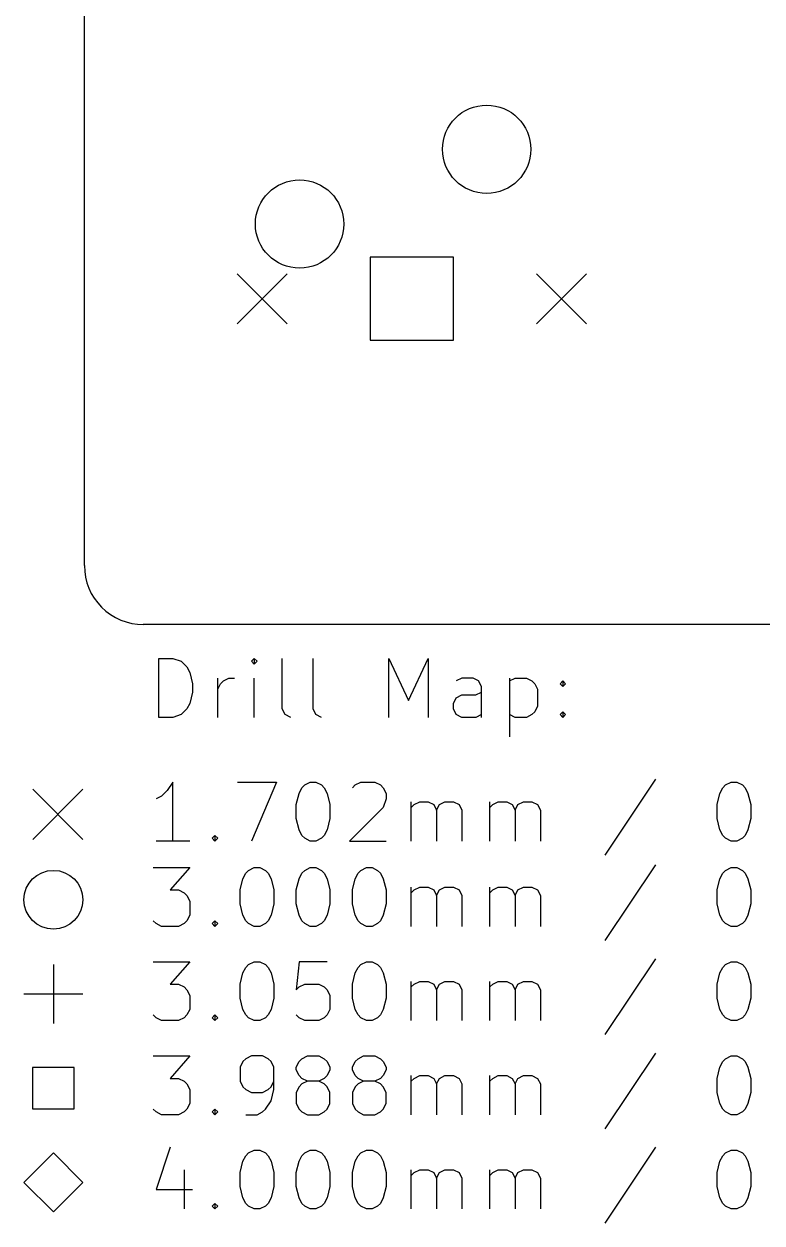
# Model space of a CAD drawing. Extents: x 18 to 119, y -176 to -24.
# Drawn here: x 18.19 to 43.24, y -175.35 to -134.62 of the extents above; entities that cross this region are included whole.
import ezdxf

# ---------------------------------------------------------------- set-up
doc = ezdxf.new("R2010")
doc.units = 0
doc.layers.add('BLACK', color=7, linetype='CONTINUOUS')

msp = doc.modelspace()

# ---------------------------------------------------------------- linework, layer by layer
at = {"layer": 'BLACK', "linetype": 'CONTINUOUS'}
for p, q in [((20.2422, -153.018), (20.2422, -25.702)), ((32.7676, -142.543), (29.9478, -142.543)), ((29.9478, -142.543), (29.9478, -145.363)), ((32.7676, -145.363), (32.7676, -142.543)), ((25.4268, -143.102), (27.1286, -144.804)), ((27.1286, -143.102), (25.4268, -144.804)), ((35.5868, -143.102), (37.2886, -144.804)), ((37.2886, -143.102), (35.5868, -144.804)), ((29.9478, -145.363), (32.7676, -145.363)), ((116.5, -155.001), (22.2422, -155.018)), ((22.7684, -158.173), (22.7684, -156.173)), ((22.7684, -156.173), (23.2446, -156.173)), ((23.2446, -156.173), (23.5303, -156.268)), ((23.5303, -156.268), (23.7208, -156.458)), ((26.0065, -156.173), (25.9113, -156.268)), ((25.9113, -156.268), (26.0065, -156.363)), ((26.1017, -156.268), (26.0065, -156.173)), ((26.0065, -156.173), (26.0065, -156.363)), ((26.0065, -156.363), (26.1017, -156.268)), ((26.9589, -157.887), (26.9589, -156.173)), ((28.0065, -157.887), (28.0065, -156.173)), ((30.5779, -158.173), (30.5779, -156.173)), ((30.5779, -156.173), (31.2446, -157.601)), ((31.2446, -157.601), (31.9113, -156.173)), ((31.9113, -156.173), (31.9113, -158.173)), ((23.7208, -156.458), (23.816, -156.649)), ((23.816, -156.649), (23.9113, -157.03)), ((23.9113, -157.03), (23.9113, -157.315)), ((24.7684, -158.173), (24.7684, -156.839)), ((24.7684, -157.22), (24.8636, -157.03)), ((24.8636, -157.03), (24.9589, -156.934)), ((24.9589, -156.934), (25.1494, -156.839)), ((25.1494, -156.839), (25.3398, -156.839)), ((26.0065, -158.173), (26.0065, -156.839)), ((33.0541, -156.839), (32.8636, -156.934)), ((33.4351, -156.839), (33.0541, -156.839)), ((33.6255, -156.934), (33.4351, -156.839)), ((33.7208, -157.125), (33.6255, -156.934)), ((33.7208, -158.173), (33.7208, -157.125)), ((34.6732, -156.839), (34.6732, -158.839)), ((34.6732, -156.934), (34.8636, -156.839)), ((34.8636, -156.839), (35.2446, -156.839)), ((35.2446, -156.839), (35.4351, -156.934)), ((35.4351, -156.934), (35.5303, -157.03)), ((35.5303, -157.03), (35.6255, -157.22)), ((35.6255, -157.22), (35.6255, -157.792)), ((36.3874, -157.03), (36.4827, -156.934)), ((36.4827, -157.125), (36.3874, -157.03)), ((36.4827, -156.934), (36.5779, -157.03)), ((36.4827, -156.934), (36.4827, -157.125)), ((36.5779, -157.03), (36.4827, -157.125)), ((23.9113, -157.315), (23.816, -157.696)), ((32.7684, -157.696), (32.8636, -157.506)), ((32.8636, -157.506), (33.0541, -157.411)), ((33.0541, -157.411), (33.5303, -157.411)), ((33.5303, -157.411), (33.7208, -157.315)), ((23.7208, -157.887), (23.5303, -158.077)), ((23.816, -157.696), (23.7208, -157.887)), ((27.0541, -158.077), (26.9589, -157.887)), ((28.1017, -158.077), (28.0065, -157.887)), ((32.7684, -157.887), (32.7684, -157.696)), ((32.8636, -158.077), (32.7684, -157.887)), ((35.5303, -157.982), (35.4351, -158.077)), ((35.6255, -157.792), (35.5303, -157.982)), ((36.3874, -158.077), (36.4827, -157.982)), ((36.4827, -157.982), (36.5779, -158.077)), ((36.4827, -157.982), (36.4827, -158.173)), ((23.2446, -158.173), (22.7684, -158.173)), ((23.5303, -158.077), (23.2446, -158.173)), ((27.2446, -158.173), (27.0541, -158.077)), ((28.2922, -158.173), (28.1017, -158.077)), ((33.0541, -158.173), (32.8636, -158.077)), ((33.5303, -158.173), (33.0541, -158.173)), ((33.7208, -158.077), (33.5303, -158.173)), ((34.8636, -158.173), (34.6732, -158.077)), ((35.2446, -158.173), (34.8636, -158.173)), ((35.4351, -158.077), (35.2446, -158.173)), ((36.4827, -158.173), (36.3874, -158.077)), ((36.5779, -158.077), (36.4827, -158.173)), ((23.2446, -160.373), (23.0541, -160.658)), ((23.2446, -162.373), (23.2446, -160.373)), ((25.4351, -160.373), (26.7684, -160.373)), ((26.7684, -160.373), (25.9113, -162.373)), ((27.6255, -160.563), (27.7208, -160.468)), ((27.7208, -160.468), (27.9113, -160.373)), ((27.9113, -160.373), (28.1017, -160.373)), ((28.1017, -160.373), (28.2922, -160.468)), ((28.2922, -160.468), (28.3874, -160.563)), ((29.3398, -160.563), (29.4351, -160.468)), ((29.4351, -160.468), (29.6255, -160.373)), ((29.6255, -160.373), (30.1017, -160.373)), ((30.1017, -160.373), (30.2922, -160.468)), ((30.2922, -160.468), (30.3874, -160.563)), ((39.6255, -160.277), (37.9113, -162.849)), ((41.9113, -160.563), (42.0065, -160.468)), ((42.0065, -160.468), (42.197, -160.373)), ((42.197, -160.373), (42.3874, -160.373)), ((42.3874, -160.373), (42.5779, -160.468)), ((42.5779, -160.468), (42.6732, -160.563)), ((18.4904, -160.617), (20.1922, -162.319)), ((20.1922, -160.617), (18.4904, -162.319)), ((22.8636, -160.849), (22.6732, -160.944)), ((23.0541, -160.658), (22.8636, -160.849)), ((27.4351, -161.134), (27.5303, -160.754)), ((27.5303, -160.754), (27.6255, -160.563)), ((28.3874, -160.563), (28.4827, -160.754)), ((28.4827, -160.754), (28.5779, -161.134)), ((30.3874, -160.563), (30.4827, -160.754)), ((30.4827, -160.754), (30.4827, -160.944)), ((41.7208, -161.134), (41.816, -160.754)), ((41.816, -160.754), (41.9113, -160.563)), ((42.6732, -160.563), (42.7684, -160.754)), ((42.7684, -160.754), (42.8636, -161.134)), ((27.4351, -161.611), (27.4351, -161.134)), ((28.5779, -161.134), (28.5779, -161.611)), ((30.3874, -161.23), (29.2446, -162.373)), ((30.4827, -160.944), (30.3874, -161.23)), ((31.3398, -162.373), (31.3398, -161.039)), ((31.3398, -161.23), (31.4351, -161.134)), ((31.4351, -161.134), (31.6255, -161.039)), ((31.6255, -161.039), (31.9113, -161.039)), ((31.9113, -161.039), (32.1017, -161.134)), ((32.1017, -161.134), (32.197, -161.325)), ((32.197, -161.325), (32.2922, -161.134)), ((32.2922, -161.134), (32.4827, -161.039)), ((32.4827, -161.039), (32.7684, -161.039)), ((32.7684, -161.039), (32.9589, -161.134)), ((32.9589, -161.134), (33.0541, -161.325)), ((34.0065, -162.373), (34.0065, -161.039)), ((34.0065, -161.23), (34.1017, -161.134)), ((34.1017, -161.134), (34.2922, -161.039)), ((34.2922, -161.039), (34.5779, -161.039)), ((34.5779, -161.039), (34.7684, -161.134)), ((34.7684, -161.134), (34.8636, -161.325)), ((34.8636, -161.325), (34.9589, -161.134)), ((34.9589, -161.134), (35.1494, -161.039)), ((35.1494, -161.039), (35.4351, -161.039)), ((35.4351, -161.039), (35.6255, -161.134)), ((35.6255, -161.134), (35.7208, -161.325)), ((41.7208, -161.611), (41.7208, -161.134)), ((42.8636, -161.134), (42.8636, -161.611)), ((27.5303, -161.992), (27.4351, -161.611)), ((28.5779, -161.611), (28.4827, -161.992)), ((32.197, -161.325), (32.197, -162.373)), ((33.0541, -161.325), (33.0541, -162.373)), ((34.8636, -161.325), (34.8636, -162.373)), ((35.7208, -161.325), (35.7208, -162.373)), ((41.816, -161.992), (41.7208, -161.611)), ((42.8636, -161.611), (42.7684, -161.992)), ((27.6255, -162.182), (27.5303, -161.992)), ((28.4827, -161.992), (28.3874, -162.182)), ((41.9113, -162.182), (41.816, -161.992)), ((42.7684, -161.992), (42.6732, -162.182)), ((23.816, -162.373), (22.6732, -162.373)), ((24.5779, -162.277), (24.6732, -162.182)), ((24.6732, -162.373), (24.5779, -162.277)), ((24.6732, -162.182), (24.7684, -162.277)), ((24.6732, -162.182), (24.6732, -162.373)), ((24.7684, -162.277), (24.6732, -162.373)), ((27.7208, -162.277), (27.6255, -162.182)), ((27.9113, -162.373), (27.7208, -162.277)), ((28.1017, -162.373), (27.9113, -162.373)), ((28.2922, -162.277), (28.1017, -162.373)), ((28.3874, -162.182), (28.2922, -162.277)), ((29.2446, -162.373), (30.4827, -162.373)), ((42.0065, -162.277), (41.9113, -162.182)), ((42.197, -162.373), (42.0065, -162.277)), ((42.3874, -162.373), (42.197, -162.373)), ((42.5779, -162.277), (42.3874, -162.373)), ((42.6732, -162.182), (42.5779, -162.277)), ((22.5779, -163.274), (23.816, -163.274)), ((23.816, -163.274), (23.1494, -164.036)), ((25.816, -163.37), (26.0065, -163.274)), ((26.0065, -163.274), (26.197, -163.274)), ((26.197, -163.274), (26.3874, -163.37)), ((27.7208, -163.37), (27.9113, -163.274)), ((27.9113, -163.274), (28.1017, -163.274)), ((28.1017, -163.274), (28.2922, -163.37)), ((29.6255, -163.37), (29.816, -163.274)), ((29.816, -163.274), (30.0065, -163.274)), ((30.0065, -163.274), (30.197, -163.37)), ((39.6255, -163.179), (37.9113, -165.751)), ((42.0065, -163.37), (42.197, -163.274)), ((42.197, -163.274), (42.3874, -163.274)), ((42.3874, -163.274), (42.5779, -163.37)), ((25.5303, -164.036), (25.6255, -163.655)), ((25.6255, -163.655), (25.7208, -163.465)), ((25.7208, -163.465), (25.816, -163.37)), ((26.3874, -163.37), (26.4827, -163.465)), ((26.4827, -163.465), (26.5779, -163.655)), ((26.5779, -163.655), (26.6732, -164.036)), ((27.4351, -164.036), (27.5303, -163.655)), ((27.5303, -163.655), (27.6255, -163.465)), ((27.6255, -163.465), (27.7208, -163.37)), ((28.2922, -163.37), (28.3874, -163.465)), ((28.3874, -163.465), (28.4827, -163.655)), ((28.4827, -163.655), (28.5779, -164.036)), ((29.3398, -164.036), (29.4351, -163.655)), ((29.4351, -163.655), (29.5303, -163.465)), ((29.5303, -163.465), (29.6255, -163.37)), ((30.197, -163.37), (30.2922, -163.465)), ((30.2922, -163.465), (30.3874, -163.655)), ((30.3874, -163.655), (30.4827, -164.036)), ((41.7208, -164.036), (41.816, -163.655)), ((41.816, -163.655), (41.9113, -163.465)), ((41.9113, -163.465), (42.0065, -163.37)), ((42.5779, -163.37), (42.6732, -163.465)), ((42.6732, -163.465), (42.7684, -163.655)), ((42.7684, -163.655), (42.8636, -164.036)), ((23.1494, -164.036), (23.4351, -164.036)), ((23.4351, -164.036), (23.6255, -164.131)), ((23.6255, -164.131), (23.7208, -164.227)), ((25.5303, -164.512), (25.5303, -164.036)), ((26.6732, -164.036), (26.6732, -164.512)), ((27.4351, -164.512), (27.4351, -164.036)), ((28.5779, -164.036), (28.5779, -164.512)), ((29.3398, -164.512), (29.3398, -164.036)), ((30.4827, -164.036), (30.4827, -164.512)), ((31.3398, -165.274), (31.3398, -163.941)), ((31.3398, -164.131), (31.4351, -164.036)), ((31.4351, -164.036), (31.6255, -163.941)), ((31.6255, -163.941), (31.9113, -163.941)), ((31.9113, -163.941), (32.1017, -164.036)), ((32.1017, -164.036), (32.197, -164.227)), ((32.197, -164.227), (32.2922, -164.036)), ((32.2922, -164.036), (32.4827, -163.941)), ((32.4827, -163.941), (32.7684, -163.941)), ((32.7684, -163.941), (32.9589, -164.036)), ((32.9589, -164.036), (33.0541, -164.227)), ((34.0065, -165.274), (34.0065, -163.941)), ((34.0065, -164.131), (34.1017, -164.036)), ((34.1017, -164.036), (34.2922, -163.941)), ((34.2922, -163.941), (34.5779, -163.941)), ((34.5779, -163.941), (34.7684, -164.036)), ((34.7684, -164.036), (34.8636, -164.227)), ((34.8636, -164.227), (34.9589, -164.036)), ((34.9589, -164.036), (35.1494, -163.941)), ((35.1494, -163.941), (35.4351, -163.941)), ((35.4351, -163.941), (35.6255, -164.036)), ((35.6255, -164.036), (35.7208, -164.227)), ((41.7208, -164.512), (41.7208, -164.036)), ((42.8636, -164.036), (42.8636, -164.512)), ((23.7208, -164.227), (23.816, -164.417)), ((23.816, -164.417), (23.816, -164.893)), ((25.6255, -164.893), (25.5303, -164.512)), ((26.6732, -164.512), (26.5779, -164.893)), ((27.5303, -164.893), (27.4351, -164.512)), ((28.5779, -164.512), (28.4827, -164.893)), ((29.4351, -164.893), (29.3398, -164.512)), ((30.4827, -164.512), (30.3874, -164.893)), ((32.197, -164.227), (32.197, -165.274)), ((33.0541, -164.227), (33.0541, -165.274)), ((34.8636, -164.227), (34.8636, -165.274)), ((35.7208, -164.227), (35.7208, -165.274)), ((41.816, -164.893), (41.7208, -164.512)), ((42.8636, -164.512), (42.7684, -164.893)), ((23.816, -164.893), (23.7208, -165.084)), ((25.7208, -165.084), (25.6255, -164.893)), ((26.5779, -164.893), (26.4827, -165.084)), ((27.6255, -165.084), (27.5303, -164.893)), ((28.4827, -164.893), (28.3874, -165.084)), ((29.5303, -165.084), (29.4351, -164.893)), ((30.3874, -164.893), (30.2922, -165.084)), ((41.9113, -165.084), (41.816, -164.893)), ((42.7684, -164.893), (42.6732, -165.084)), ((22.6732, -165.179), (22.5779, -165.084)), ((22.8636, -165.274), (22.6732, -165.179)), ((23.4351, -165.274), (22.8636, -165.274)), ((23.6255, -165.179), (23.4351, -165.274)), ((23.7208, -165.084), (23.6255, -165.179)), ((24.5779, -165.179), (24.6732, -165.084)), ((24.6732, -165.274), (24.5779, -165.179)), ((24.6732, -165.084), (24.7684, -165.179)), ((24.6732, -165.084), (24.6732, -165.274)), ((24.7684, -165.179), (24.6732, -165.274)), ((25.816, -165.179), (25.7208, -165.084)), ((26.0065, -165.274), (25.816, -165.179)), ((26.197, -165.274), (26.0065, -165.274)), ((26.3874, -165.179), (26.197, -165.274)), ((26.4827, -165.084), (26.3874, -165.179)), ((27.7208, -165.179), (27.6255, -165.084)), ((27.9113, -165.274), (27.7208, -165.179)), ((28.1017, -165.274), (27.9113, -165.274)), ((28.2922, -165.179), (28.1017, -165.274)), ((28.3874, -165.084), (28.2922, -165.179)), ((29.6255, -165.179), (29.5303, -165.084)), ((29.816, -165.274), (29.6255, -165.179)), ((30.0065, -165.274), (29.816, -165.274)), ((30.197, -165.179), (30.0065, -165.274)), ((30.2922, -165.084), (30.197, -165.179)), ((42.0065, -165.179), (41.9113, -165.084)), ((42.197, -165.274), (42.0065, -165.179)), ((42.3874, -165.274), (42.197, -165.274)), ((42.5779, -165.179), (42.3874, -165.274)), ((42.6732, -165.084), (42.5779, -165.179)), ((19.1922, -166.57), (19.1922, -168.57)), ((22.5779, -166.474), (23.816, -166.474)), ((23.816, -166.474), (23.1494, -167.236)), ((25.7208, -166.665), (25.816, -166.57)), ((25.816, -166.57), (26.0065, -166.474)), ((26.0065, -166.474), (26.197, -166.474)), ((26.197, -166.474), (26.3874, -166.57)), ((26.3874, -166.57), (26.4827, -166.665)), ((27.5303, -166.474), (27.4351, -167.427)), ((28.4827, -166.474), (27.5303, -166.474)), ((29.5303, -166.665), (29.6255, -166.57)), ((29.6255, -166.57), (29.816, -166.474)), ((29.816, -166.474), (30.0065, -166.474)), ((30.0065, -166.474), (30.197, -166.57)), ((30.197, -166.57), (30.2922, -166.665)), ((39.6255, -166.379), (37.9113, -168.951)), ((41.9113, -166.665), (42.0065, -166.57)), ((42.0065, -166.57), (42.197, -166.474)), ((42.197, -166.474), (42.3874, -166.474)), ((42.3874, -166.474), (42.5779, -166.57)), ((42.5779, -166.57), (42.6732, -166.665)), ((25.5303, -167.236), (25.6255, -166.855)), ((25.6255, -166.855), (25.7208, -166.665)), ((26.4827, -166.665), (26.5779, -166.855)), ((26.5779, -166.855), (26.6732, -167.236)), ((29.3398, -167.236), (29.4351, -166.855)), ((29.4351, -166.855), (29.5303, -166.665)), ((30.2922, -166.665), (30.3874, -166.855)), ((30.3874, -166.855), (30.4827, -167.236)), ((41.7208, -167.236), (41.816, -166.855)), ((41.816, -166.855), (41.9113, -166.665)), ((42.6732, -166.665), (42.7684, -166.855)), ((42.7684, -166.855), (42.8636, -167.236)), ((23.1494, -167.236), (23.4351, -167.236)), ((23.4351, -167.236), (23.6255, -167.331)), ((23.6255, -167.331), (23.7208, -167.427)), ((25.5303, -167.712), (25.5303, -167.236)), ((26.6732, -167.236), (26.6732, -167.712)), ((27.4351, -167.427), (27.5303, -167.331)), ((27.5303, -167.331), (27.7208, -167.236)), ((27.7208, -167.236), (28.197, -167.236)), ((28.197, -167.236), (28.3874, -167.331)), ((28.3874, -167.331), (28.4827, -167.427)), ((29.3398, -167.712), (29.3398, -167.236)), ((30.4827, -167.236), (30.4827, -167.712)), ((31.3398, -168.474), (31.3398, -167.141)), ((31.3398, -167.331), (31.4351, -167.236)), ((31.4351, -167.236), (31.6255, -167.141)), ((31.6255, -167.141), (31.9113, -167.141)), ((31.9113, -167.141), (32.1017, -167.236)), ((32.1017, -167.236), (32.197, -167.427)), ((32.197, -167.427), (32.2922, -167.236)), ((32.2922, -167.236), (32.4827, -167.141)), ((32.4827, -167.141), (32.7684, -167.141)), ((32.7684, -167.141), (32.9589, -167.236)), ((32.9589, -167.236), (33.0541, -167.427)), ((34.0065, -168.474), (34.0065, -167.141)), ((34.0065, -167.331), (34.1017, -167.236)), ((34.1017, -167.236), (34.2922, -167.141)), ((34.2922, -167.141), (34.5779, -167.141)), ((34.5779, -167.141), (34.7684, -167.236)), ((34.7684, -167.236), (34.8636, -167.427)), ((34.8636, -167.427), (34.9589, -167.236)), ((34.9589, -167.236), (35.1494, -167.141)), ((35.1494, -167.141), (35.4351, -167.141)), ((35.4351, -167.141), (35.6255, -167.236)), ((35.6255, -167.236), (35.7208, -167.427)), ((41.7208, -167.712), (41.7208, -167.236)), ((42.8636, -167.236), (42.8636, -167.712)), ((18.1922, -167.57), (20.1922, -167.57)), ((23.7208, -167.427), (23.816, -167.617)), ((23.816, -167.617), (23.816, -168.093)), ((25.6255, -168.093), (25.5303, -167.712)), ((26.6732, -167.712), (26.5779, -168.093)), ((28.4827, -167.427), (28.5779, -167.617)), ((28.5779, -167.617), (28.5779, -168.093)), ((29.4351, -168.093), (29.3398, -167.712)), ((30.4827, -167.712), (30.3874, -168.093)), ((32.197, -167.427), (32.197, -168.474)), ((33.0541, -167.427), (33.0541, -168.474)), ((34.8636, -167.427), (34.8636, -168.474)), ((35.7208, -167.427), (35.7208, -168.474)), ((41.816, -168.093), (41.7208, -167.712)), ((42.8636, -167.712), (42.7684, -168.093)), ((23.816, -168.093), (23.7208, -168.284)), ((25.7208, -168.284), (25.6255, -168.093)), ((26.5779, -168.093), (26.4827, -168.284)), ((28.5779, -168.093), (28.4827, -168.284)), ((29.5303, -168.284), (29.4351, -168.093)), ((30.3874, -168.093), (30.2922, -168.284)), ((41.9113, -168.284), (41.816, -168.093)), ((42.7684, -168.093), (42.6732, -168.284)), ((22.6732, -168.379), (22.5779, -168.284)), ((22.8636, -168.474), (22.6732, -168.379)), ((23.4351, -168.474), (22.8636, -168.474)), ((23.6255, -168.379), (23.4351, -168.474)), ((23.7208, -168.284), (23.6255, -168.379)), ((24.5779, -168.379), (24.6732, -168.284)), ((24.6732, -168.474), (24.5779, -168.379)), ((24.6732, -168.284), (24.7684, -168.379)), ((24.6732, -168.284), (24.6732, -168.474)), ((24.7684, -168.379), (24.6732, -168.474)), ((25.816, -168.379), (25.7208, -168.284)), ((26.0065, -168.474), (25.816, -168.379)), ((26.197, -168.474), (26.0065, -168.474)), ((26.3874, -168.379), (26.197, -168.474)), ((26.4827, -168.284), (26.3874, -168.379)), ((27.5303, -168.379), (27.4351, -168.284)), ((27.7208, -168.474), (27.5303, -168.379)), ((28.197, -168.474), (27.7208, -168.474)), ((28.3874, -168.379), (28.197, -168.474)), ((28.4827, -168.284), (28.3874, -168.379)), ((29.6255, -168.379), (29.5303, -168.284)), ((29.816, -168.474), (29.6255, -168.379)), ((30.0065, -168.474), (29.816, -168.474)), ((30.197, -168.379), (30.0065, -168.474)), ((30.2922, -168.284), (30.197, -168.379)), ((42.0065, -168.379), (41.9113, -168.284)), ((42.197, -168.474), (42.0065, -168.379)), ((42.3874, -168.474), (42.197, -168.474)), ((42.5779, -168.379), (42.3874, -168.474)), ((42.6732, -168.284), (42.5779, -168.379)), ((22.5779, -169.674), (23.816, -169.674)), ((23.816, -169.674), (23.1494, -170.436)), ((25.7208, -169.77), (25.6255, -169.865)), ((25.9113, -169.674), (25.7208, -169.77)), ((26.2922, -169.674), (25.9113, -169.674)), ((26.4827, -169.77), (26.2922, -169.674)), ((26.5779, -169.865), (26.4827, -169.77)), ((27.5303, -169.865), (27.6255, -169.77)), ((27.6255, -169.77), (27.816, -169.674)), ((27.816, -169.674), (28.197, -169.674)), ((28.197, -169.674), (28.3874, -169.77)), ((28.3874, -169.77), (28.4827, -169.865)), ((29.4351, -169.865), (29.5303, -169.77)), ((29.5303, -169.77), (29.7208, -169.674)), ((29.7208, -169.674), (30.1017, -169.674)), ((30.1017, -169.674), (30.2922, -169.77)), ((30.2922, -169.77), (30.3874, -169.865)), ((39.6255, -169.579), (37.9113, -172.151)), ((41.9113, -169.865), (42.0065, -169.77)), ((42.0065, -169.77), (42.197, -169.674)), ((42.197, -169.674), (42.3874, -169.674)), ((42.3874, -169.674), (42.5779, -169.77)), ((42.5779, -169.77), (42.6732, -169.865)), ((19.8993, -170.062), (18.4851, -170.062)), ((18.4851, -170.062), (18.4851, -171.477)), ((19.8993, -171.477), (19.8993, -170.062)), ((25.6255, -169.865), (25.5303, -170.055)), ((25.5303, -170.055), (25.5303, -170.531)), ((26.6732, -170.055), (26.5779, -169.865)), ((26.6732, -170.817), (26.6732, -170.055)), ((27.4351, -170.055), (27.5303, -169.865)), ((27.4351, -170.151), (27.4351, -170.055)), ((27.5303, -170.341), (27.4351, -170.151)), ((28.4827, -169.865), (28.5779, -170.055)), ((28.5779, -170.151), (28.4827, -170.341)), ((28.5779, -170.055), (28.5779, -170.151)), ((29.3398, -170.055), (29.4351, -169.865)), ((29.3398, -170.151), (29.3398, -170.055)), ((29.4351, -170.341), (29.3398, -170.151)), ((30.3874, -169.865), (30.4827, -170.055)), ((30.4827, -170.151), (30.3874, -170.341)), ((30.4827, -170.055), (30.4827, -170.151)), ((41.7208, -170.436), (41.816, -170.055)), ((41.816, -170.055), (41.9113, -169.865)), ((42.6732, -169.865), (42.7684, -170.055)), ((42.7684, -170.055), (42.8636, -170.436)), ((23.1494, -170.436), (23.4351, -170.436)), ((23.4351, -170.436), (23.6255, -170.531)), ((23.6255, -170.531), (23.7208, -170.627)), ((23.7208, -170.627), (23.816, -170.817)), ((25.5303, -170.531), (25.6255, -170.722)), ((26.5779, -170.722), (26.6732, -170.531)), ((27.6255, -170.436), (27.5303, -170.341)), ((27.6255, -170.627), (27.5303, -170.722)), ((27.816, -170.531), (27.6255, -170.436)), ((27.816, -170.531), (27.6255, -170.627)), ((28.197, -170.531), (27.816, -170.531)), ((28.3874, -170.436), (28.197, -170.531)), ((28.3874, -170.627), (28.197, -170.531)), ((28.4827, -170.341), (28.3874, -170.436)), ((28.4827, -170.722), (28.3874, -170.627)), ((29.5303, -170.436), (29.4351, -170.341)), ((29.5303, -170.627), (29.4351, -170.722)), ((29.7208, -170.531), (29.5303, -170.436)), ((29.7208, -170.531), (29.5303, -170.627)), ((30.1017, -170.531), (29.7208, -170.531)), ((30.2922, -170.436), (30.1017, -170.531)), ((30.2922, -170.627), (30.1017, -170.531)), ((30.3874, -170.341), (30.2922, -170.436)), ((30.3874, -170.722), (30.2922, -170.627)), ((31.3398, -171.674), (31.3398, -170.341)), ((31.3398, -170.531), (31.4351, -170.436)), ((31.4351, -170.436), (31.6255, -170.341)), ((31.6255, -170.341), (31.9113, -170.341)), ((31.9113, -170.341), (32.1017, -170.436)), ((32.1017, -170.436), (32.197, -170.627)), ((32.197, -170.627), (32.2922, -170.436)), ((32.197, -170.627), (32.197, -171.674)), ((32.2922, -170.436), (32.4827, -170.341)), ((32.4827, -170.341), (32.7684, -170.341)), ((32.7684, -170.341), (32.9589, -170.436)), ((32.9589, -170.436), (33.0541, -170.627)), ((33.0541, -170.627), (33.0541, -171.674)), ((34.0065, -171.674), (34.0065, -170.341)), ((34.0065, -170.531), (34.1017, -170.436)), ((34.1017, -170.436), (34.2922, -170.341)), ((34.2922, -170.341), (34.5779, -170.341)), ((34.5779, -170.341), (34.7684, -170.436)), ((34.7684, -170.436), (34.8636, -170.627)), ((34.8636, -170.627), (34.9589, -170.436)), ((34.8636, -170.627), (34.8636, -171.674)), ((34.9589, -170.436), (35.1494, -170.341)), ((35.1494, -170.341), (35.4351, -170.341)), ((35.4351, -170.341), (35.6255, -170.436)), ((35.6255, -170.436), (35.7208, -170.627)), ((35.7208, -170.627), (35.7208, -171.674)), ((41.7208, -170.912), (41.7208, -170.436)), ((42.8636, -170.436), (42.8636, -170.912)), ((23.816, -170.817), (23.816, -171.293)), ((25.6255, -170.722), (25.7208, -170.817)), ((25.7208, -170.817), (25.9113, -170.912)), ((25.9113, -170.912), (26.2922, -170.912)), ((26.2922, -170.912), (26.4827, -170.817)), ((26.4827, -170.817), (26.5779, -170.722)), ((26.5779, -171.198), (26.6732, -170.817)), ((27.5303, -170.722), (27.4351, -170.912)), ((27.4351, -170.912), (27.4351, -171.293)), ((28.5779, -170.912), (28.4827, -170.722)), ((28.5779, -171.293), (28.5779, -170.912)), ((29.4351, -170.722), (29.3398, -170.912)), ((29.3398, -170.912), (29.3398, -171.293)), ((30.4827, -170.912), (30.3874, -170.722)), ((30.4827, -171.293), (30.4827, -170.912)), ((41.816, -171.293), (41.7208, -170.912)), ((42.8636, -170.912), (42.7684, -171.293)), ((18.4851, -171.477), (19.8993, -171.477)), ((22.6732, -171.579), (22.5779, -171.484)), ((23.7208, -171.484), (23.6255, -171.579)), ((23.816, -171.293), (23.7208, -171.484)), ((24.5779, -171.579), (24.6732, -171.484)), ((24.6732, -171.484), (24.7684, -171.579)), ((24.6732, -171.484), (24.6732, -171.674)), ((26.2922, -171.579), (26.3874, -171.484)), ((26.3874, -171.484), (26.5779, -171.198)), ((27.4351, -171.293), (27.5303, -171.484)), ((27.5303, -171.484), (27.6255, -171.579)), ((28.3874, -171.579), (28.4827, -171.484)), ((28.4827, -171.484), (28.5779, -171.293)), ((29.3398, -171.293), (29.4351, -171.484)), ((29.4351, -171.484), (29.5303, -171.579)), ((30.2922, -171.579), (30.3874, -171.484)), ((30.3874, -171.484), (30.4827, -171.293)), ((41.9113, -171.484), (41.816, -171.293)), ((42.0065, -171.579), (41.9113, -171.484)), ((42.6732, -171.484), (42.5779, -171.579)), ((42.7684, -171.293), (42.6732, -171.484)), ((22.8636, -171.674), (22.6732, -171.579)), ((23.4351, -171.674), (22.8636, -171.674)), ((23.6255, -171.579), (23.4351, -171.674)), ((24.6732, -171.674), (24.5779, -171.579)), ((24.7684, -171.579), (24.6732, -171.674)), ((25.7208, -171.674), (26.1017, -171.674)), ((26.1017, -171.674), (26.2922, -171.579)), ((27.6255, -171.579), (27.816, -171.674)), ((27.816, -171.674), (28.197, -171.674)), ((28.197, -171.674), (28.3874, -171.579)), ((29.5303, -171.579), (29.7208, -171.674)), ((29.7208, -171.674), (30.1017, -171.674)), ((30.1017, -171.674), (30.2922, -171.579)), ((42.197, -171.674), (42.0065, -171.579)), ((42.3874, -171.674), (42.197, -171.674)), ((42.5779, -171.579), (42.3874, -171.674)), ((19.1922, -172.97), (18.1922, -173.97)), ((20.1922, -173.97), (19.1922, -172.97)), ((23.1494, -172.779), (22.6732, -174.208)), ((25.6255, -173.255), (25.7208, -173.065)), ((25.7208, -173.065), (25.816, -172.97)), ((25.816, -172.97), (26.0065, -172.874)), ((26.0065, -172.874), (26.197, -172.874)), ((26.197, -172.874), (26.3874, -172.97)), ((26.3874, -172.97), (26.4827, -173.065)), ((26.4827, -173.065), (26.5779, -173.255)), ((27.5303, -173.255), (27.6255, -173.065)), ((27.6255, -173.065), (27.7208, -172.97)), ((27.7208, -172.97), (27.9113, -172.874)), ((27.9113, -172.874), (28.1017, -172.874)), ((28.1017, -172.874), (28.2922, -172.97)), ((28.2922, -172.97), (28.3874, -173.065)), ((28.3874, -173.065), (28.4827, -173.255)), ((29.4351, -173.255), (29.5303, -173.065)), ((29.5303, -173.065), (29.6255, -172.97)), ((29.6255, -172.97), (29.816, -172.874)), ((29.816, -172.874), (30.0065, -172.874)), ((30.0065, -172.874), (30.197, -172.97)), ((30.197, -172.97), (30.2922, -173.065)), ((30.2922, -173.065), (30.3874, -173.255)), ((39.6255, -172.779), (37.9113, -175.351)), ((41.816, -173.255), (41.9113, -173.065)), ((41.9113, -173.065), (42.0065, -172.97)), ((42.0065, -172.97), (42.197, -172.874)), ((42.197, -172.874), (42.3874, -172.874)), ((42.3874, -172.874), (42.5779, -172.97)), ((42.5779, -172.97), (42.6732, -173.065)), ((42.6732, -173.065), (42.7684, -173.255)), ((25.5303, -173.636), (25.6255, -173.255)), ((26.5779, -173.255), (26.6732, -173.636)), ((27.4351, -173.636), (27.5303, -173.255)), ((28.4827, -173.255), (28.5779, -173.636)), ((29.3398, -173.636), (29.4351, -173.255)), ((30.3874, -173.255), (30.4827, -173.636)), ((41.7208, -173.636), (41.816, -173.255)), ((42.7684, -173.255), (42.8636, -173.636)), ((23.6255, -173.541), (23.6255, -174.874)), ((25.5303, -174.112), (25.5303, -173.636)), ((26.6732, -173.636), (26.6732, -174.112)), ((27.4351, -174.112), (27.4351, -173.636)), ((28.5779, -173.636), (28.5779, -174.112)), ((29.3398, -174.112), (29.3398, -173.636)), ((30.4827, -173.636), (30.4827, -174.112)), ((31.3398, -174.874), (31.3398, -173.541)), ((31.3398, -173.731), (31.4351, -173.636)), ((31.4351, -173.636), (31.6255, -173.541)), ((31.6255, -173.541), (31.9113, -173.541)), ((31.9113, -173.541), (32.1017, -173.636)), ((32.1017, -173.636), (32.197, -173.827)), ((32.197, -173.827), (32.2922, -173.636)), ((32.197, -173.827), (32.197, -174.874)), ((32.2922, -173.636), (32.4827, -173.541)), ((32.4827, -173.541), (32.7684, -173.541)), ((32.7684, -173.541), (32.9589, -173.636)), ((32.9589, -173.636), (33.0541, -173.827)), ((33.0541, -173.827), (33.0541, -174.874)), ((34.0065, -174.874), (34.0065, -173.541)), ((34.0065, -173.731), (34.1017, -173.636)), ((34.1017, -173.636), (34.2922, -173.541)), ((34.2922, -173.541), (34.5779, -173.541)), ((34.5779, -173.541), (34.7684, -173.636)), ((34.7684, -173.636), (34.8636, -173.827)), ((34.8636, -173.827), (34.9589, -173.636)), ((34.8636, -173.827), (34.8636, -174.874)), ((34.9589, -173.636), (35.1494, -173.541)), ((35.1494, -173.541), (35.4351, -173.541)), ((35.4351, -173.541), (35.6255, -173.636)), ((35.6255, -173.636), (35.7208, -173.827)), ((35.7208, -173.827), (35.7208, -174.874)), ((41.7208, -174.112), (41.7208, -173.636)), ((42.8636, -173.636), (42.8636, -174.112)), ((18.1922, -173.97), (19.1922, -174.97)), ((19.1922, -174.97), (20.1922, -173.97)), ((22.6732, -174.208), (23.9113, -174.208)), ((25.6255, -174.493), (25.5303, -174.112)), ((26.6732, -174.112), (26.5779, -174.493)), ((27.5303, -174.493), (27.4351, -174.112)), ((28.5779, -174.112), (28.4827, -174.493)), ((29.4351, -174.493), (29.3398, -174.112)), ((30.4827, -174.112), (30.3874, -174.493)), ((41.816, -174.493), (41.7208, -174.112)), ((42.8636, -174.112), (42.7684, -174.493)), ((24.5779, -174.779), (24.6732, -174.684)), ((24.6732, -174.684), (24.7684, -174.779)), ((24.6732, -174.684), (24.6732, -174.874)), ((25.7208, -174.684), (25.6255, -174.493)), ((25.816, -174.779), (25.7208, -174.684)), ((26.4827, -174.684), (26.3874, -174.779)), ((26.5779, -174.493), (26.4827, -174.684)), ((27.6255, -174.684), (27.5303, -174.493)), ((27.7208, -174.779), (27.6255, -174.684)), ((28.3874, -174.684), (28.2922, -174.779)), ((28.4827, -174.493), (28.3874, -174.684)), ((29.5303, -174.684), (29.4351, -174.493)), ((29.6255, -174.779), (29.5303, -174.684)), ((30.2922, -174.684), (30.197, -174.779)), ((30.3874, -174.493), (30.2922, -174.684)), ((41.9113, -174.684), (41.816, -174.493)), ((42.0065, -174.779), (41.9113, -174.684)), ((42.6732, -174.684), (42.5779, -174.779)), ((42.7684, -174.493), (42.6732, -174.684)), ((24.6732, -174.874), (24.5779, -174.779)), ((24.7684, -174.779), (24.6732, -174.874)), ((26.0065, -174.874), (25.816, -174.779)), ((26.197, -174.874), (26.0065, -174.874)), ((26.3874, -174.779), (26.197, -174.874)), ((27.9113, -174.874), (27.7208, -174.779)), ((28.1017, -174.874), (27.9113, -174.874)), ((28.2922, -174.779), (28.1017, -174.874)), ((29.816, -174.874), (29.6255, -174.779)), ((30.0065, -174.874), (29.816, -174.874)), ((30.197, -174.779), (30.0065, -174.874)), ((42.197, -174.874), (42.0065, -174.779)), ((42.3874, -174.874), (42.197, -174.874)), ((42.5779, -174.779), (42.3874, -174.874))]:
    msp.add_line(p, q, dxfattribs=at)
at = {"layer": 'BLACK'}
for centre, radius in [((33.8977, -138.873), 1.5), ((27.5477, -141.413), 1.5), ((19.1922, -164.37), 1)]:
    msp.add_circle(centre, radius, dxfattribs=at)
msp.add_arc((22.2422, -153.018), 2, -180, -89.9997, dxfattribs=at)

doc.saveas('drawing.dxf')
